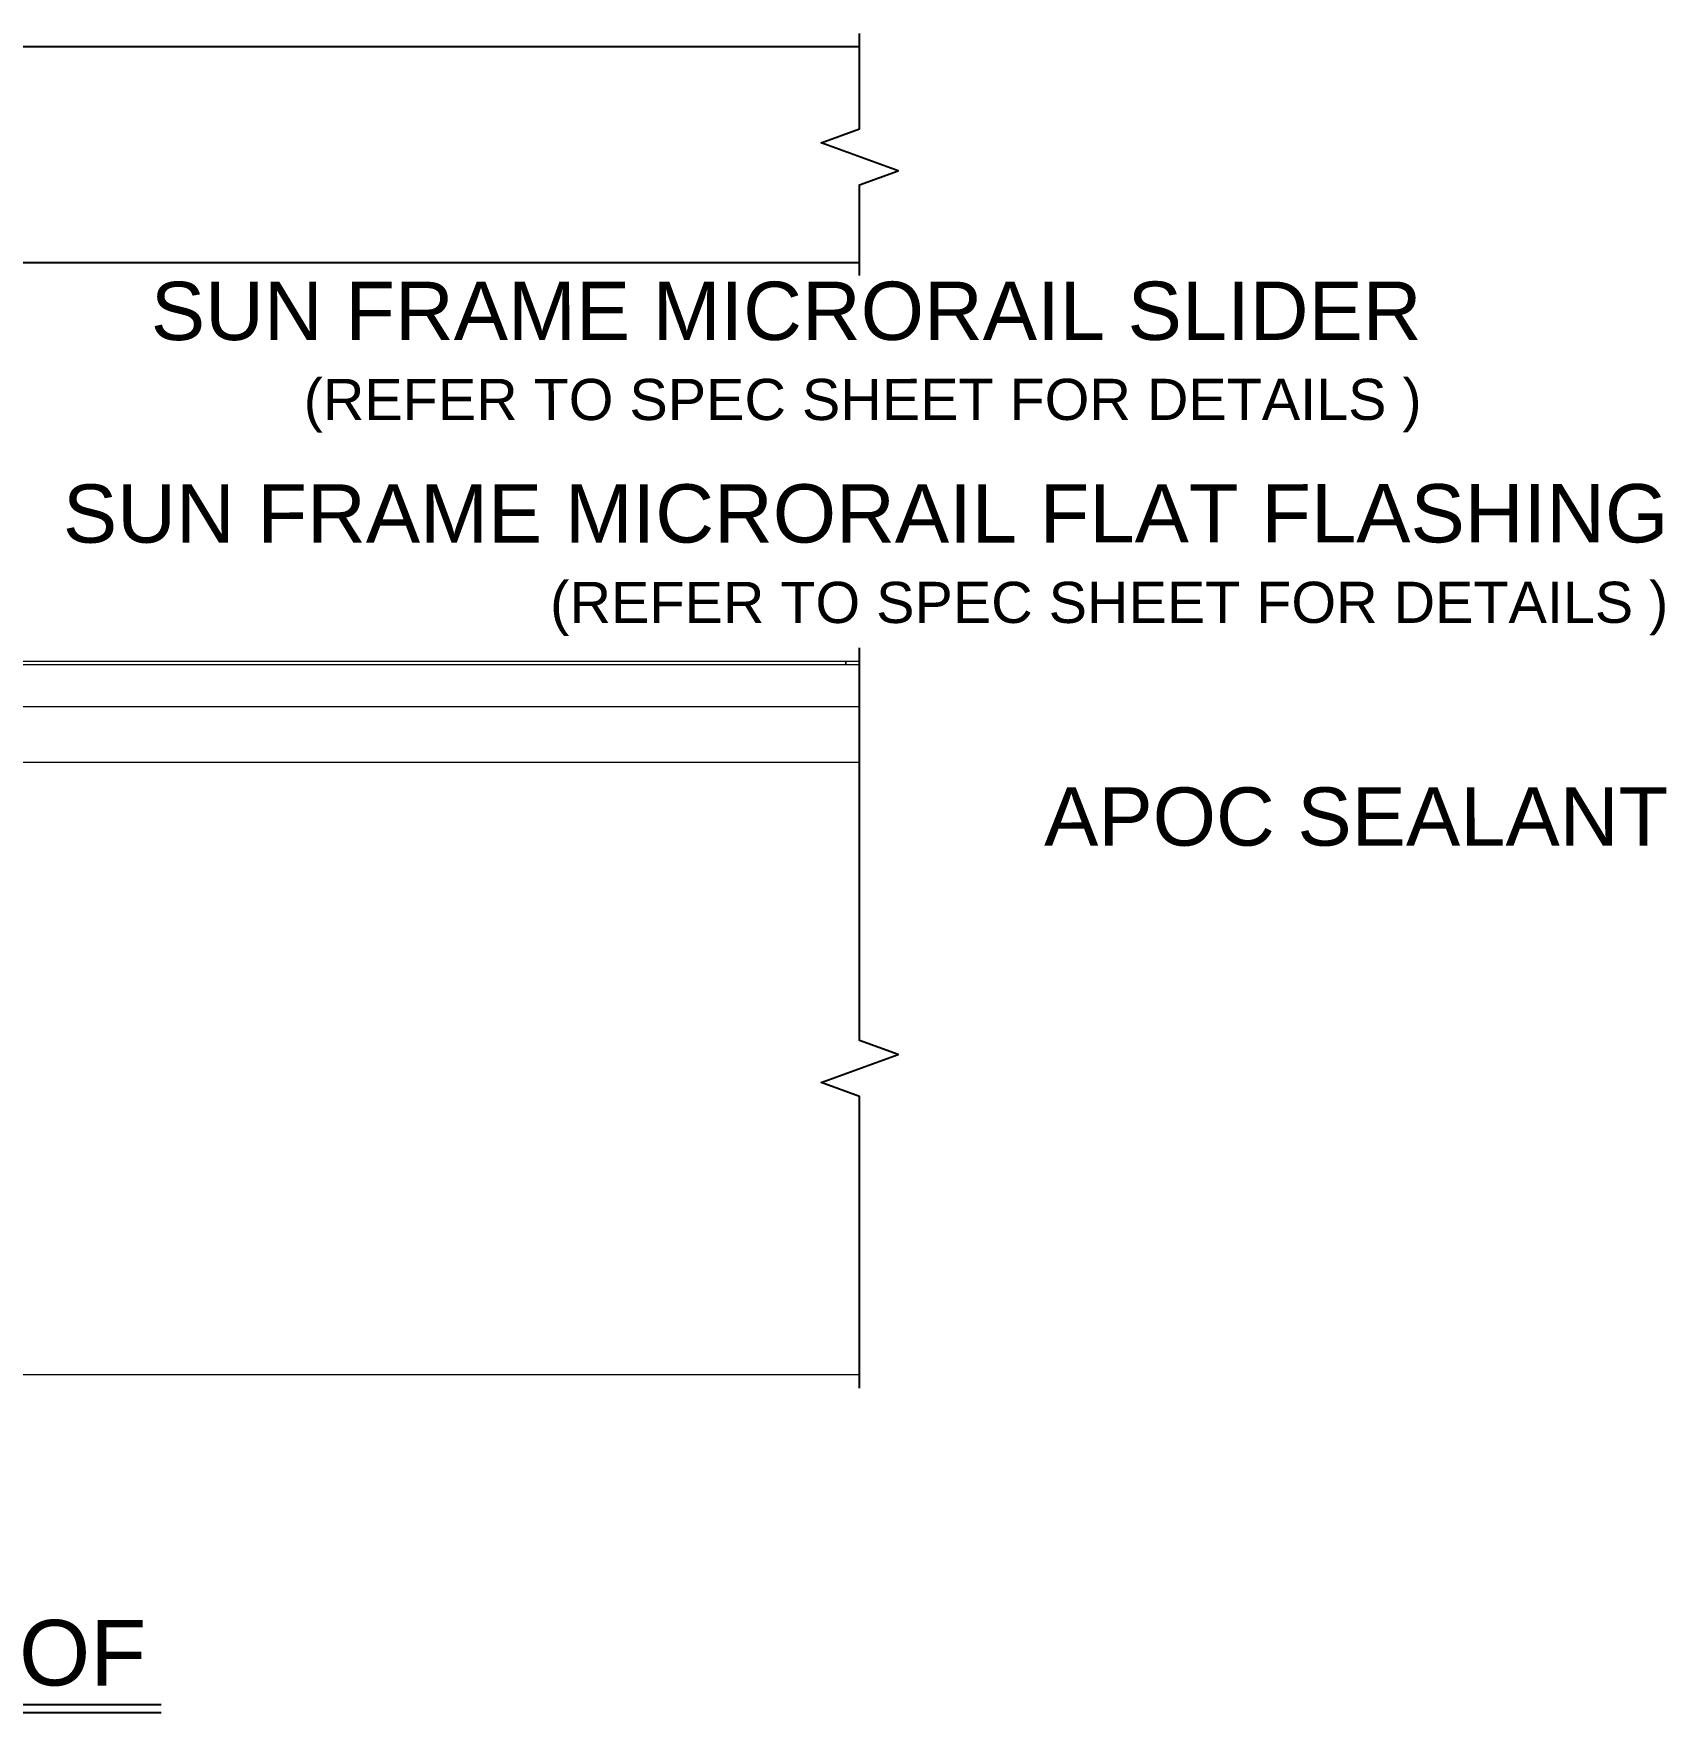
# Model space of a CAD drawing. Header units: feet. Extents: x 7599 to 8240, y -11181 to 1634.
# Drawn here: x 8116.3 to 8240.2, y -11175.9 to -11048.5 of the extents above; entities that cross this region are included whole.
import ezdxf

# ---------------------------------------------------------------- set-up
doc = ezdxf.new("R2010")
doc.units = ezdxf.units.FT
doc.header["$MEASUREMENT"] = 0
doc.linetypes.add('HIDDEN', pattern=[0.375, 0.25, -0.125])
doc.styles.add('TITLE BBLOCK TEXT', font='ARIALUNI.TTF')

msp = doc.modelspace()

# ---------------------------------------------------------------- linework, layer by layer
at = {"color": 7, "linetype": 'Continuous', "lineweight": 15}
for p, q in [((7889.96, -11096.4), (8178.96, -11096.4)), ((7891.02, -11096.13), (8177.91, -11096.13)), ((7891.02, -11096.4), (8177.91, -11096.4)), ((8177.91, -11096.4), (8177.91, -11096.13)), ((8177.91, -11096.13), (8178.96, -11096.13)), ((8178.96, -11096.4), (8178.96, -11096.13)), ((8178.96, -11096.4), (8178.96, -11099.58)), ((7889.96, -11099.58), (8178.96, -11099.58)), ((8178.96, -11099.58), (8178.96, -11103.81)), ((7889.96, -11103.81), (8178.96, -11103.81)), ((8178.96, -11150.3), (7889.96, -11150.3))]:
    msp.add_line(p, q, dxfattribs=at)
at = {"color": 7, "linetype": 'HIDDEN', "lineweight": 0}
msp.add_line((8177.91, -11096.13), (8177.91, -11096.4), dxfattribs=at)
at = {"color": 6}
msp.add_line((7920.74, -11175.32), (8125.94, -11175.32), dxfattribs=at)
at = {"color": 251, "linetype": 'Continuous'}
msp.add_line((7931.87, -11175.92), (8125.94, -11175.92), dxfattribs=at)
at = {"color": 7, "linetype": 'Continuous', "flags": 128}
for points in [[(8178.96, -11066.88), (8178.96, -11059.98), (8181.89, -11058.92), (8176.04, -11056.79), (8178.96, -11055.73), (8178.96, -11048.51)], [(8178.96, -11151.3), (8178.96, -11129.18), (8176.04, -11128.12), (8181.89, -11125.99), (8178.96, -11124.93), (8178.96, -11095.13)]]:
    msp.add_lwpolyline(points, dxfattribs=at)
at = {"color": 6}
msp.add_lwpolyline([(8178.96, -11049.51), (8039.72, -11049.51), (8039.72, -11065.88), (8178.96, -11065.88)], dxfattribs=at)

# ---------------------------------------------------------------- texts
at = {"color": 7, "style": 'TITLE BBLOCK TEXT'}
for s, insert, char_height, width, attachment_point, rotation in [('\\A1;\\pt646.82;SUN FRAME MICRORAIL SLIDER\\P{\\H0.7063x;(REFER TO SPEC SHEET FOR DETAILS )}', (8221.63, -11067.33), 4.4236, 103.6298, 3, 0.0114), ('\\A1;\\pt646.82;SUN FRAME MICRORAIL FLAT FLASHING\\P{\\H0.72056x;(\\H0.9802x;REFER TO SPEC SHEET FOR DETAILS )}', (8240.36, -11082.7), 4.4236, 122.3673, 3, 0.0114), ('\\A1;\\pt646.82;APOC SEALANT', (8240.36, -11105.71), 4.4236, 122.3673, 3, 0.0114), ('PV MODULE ATTACHMENT ON ASPHALT SHINGLE ROOF', (7934, -11168.86), 4.9766, 204.3044, 1, 359.9886)]:
    msp.add_mtext(s, dxfattribs=dict(at, insert=insert, char_height=char_height, width=width, attachment_point=attachment_point, rotation=rotation))

doc.saveas('drawing.dxf')
